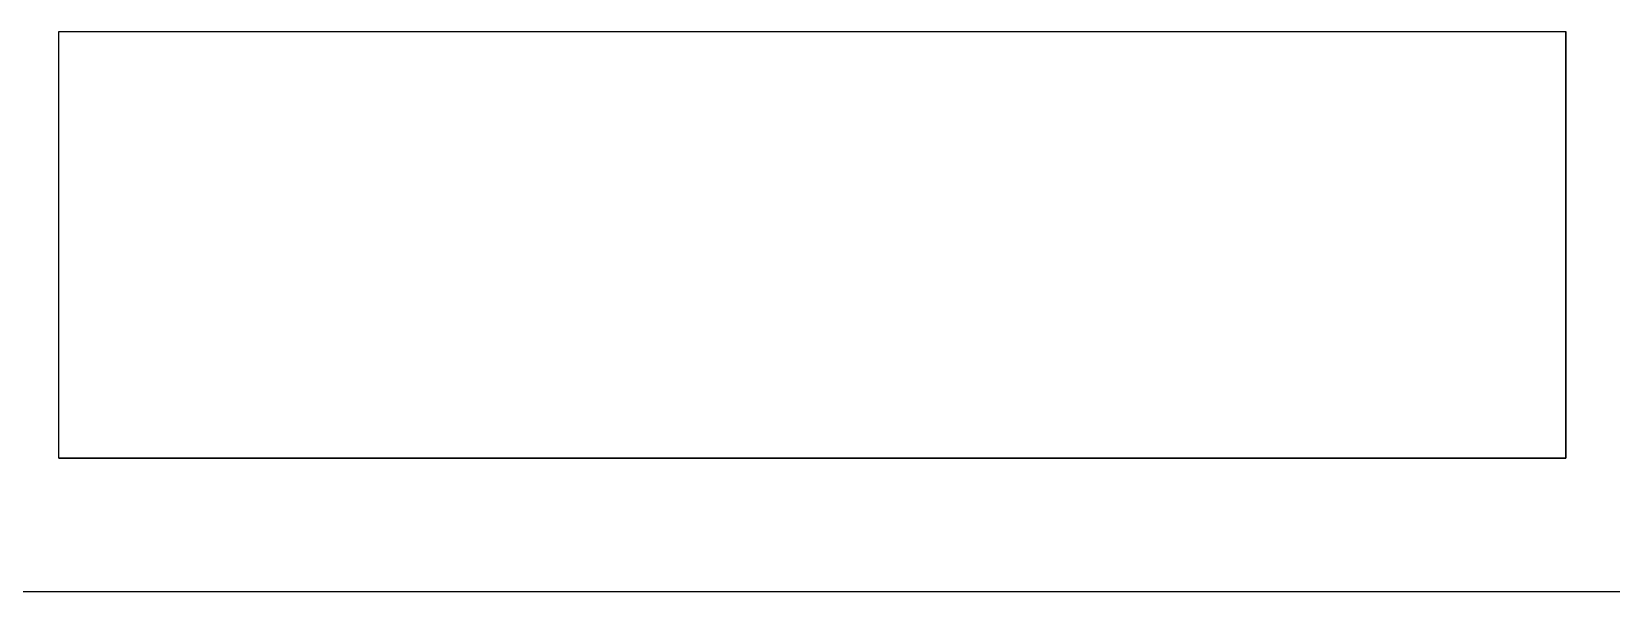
# Model space of a CAD drawing. Header units: millimetres. Extents: x 34 to 162, y 52 to 98.
# Drawn here: x 65.93 to 110.68, y 52.31 to 68.17 of the extents above; entities that cross this region are included whole.
import ezdxf

# ---------------------------------------------------------------- set-up
doc = ezdxf.new("R2010")
doc.units = ezdxf.units.MM
doc.layers.add('Mechanical1', color=6, linetype='Continuous')
doc.layers.add('MultiLayer', color=9, linetype='Continuous')

msp = doc.modelspace()

# ---------------------------------------------------------------- linework, layer by layer
at = {"layer": 'Mechanical1'}
for points in [[(66.698, 56.086), (66.698, 68.166)], [(66.698, 68.166), (109.398, 68.166)], [(66.698, 68.166), (66.698, 68.166)], [(109.398, 56.086), (109.398, 68.166)], [(109.398, 68.166), (109.398, 68.166)], [(66.698, 56.086), (109.398, 56.086)], [(33.962, 52.308), (162.362, 52.308)]]:
    msp.add_lwpolyline(points, dxfattribs=at)
for points in [[(66.698, 68.166, 1), (66.698, 68.166, 1)], [(66.698, 68.166, 1), (66.698, 68.166, 1)], [(66.698, 68.166, 1), (66.698, 68.166, 1)], [(66.698, 68.166, 1), (66.698, 68.166, 1)], [(109.398, 68.166, 1), (109.398, 68.166, 1)], [(109.398, 68.166, 1), (109.398, 68.166, 1)], [(109.398, 68.166, 1), (109.398, 68.166, 1)], [(109.398, 68.166, 1), (109.398, 68.166, 1)], [(66.698, 56.086, 1), (66.698, 56.086, 1)], [(66.698, 56.086, 1), (66.698, 56.086, 1)], [(109.398, 56.086, 1), (109.398, 56.086, 1)], [(109.398, 56.086, 1), (109.398, 56.086, 1)]]:
    msp.add_lwpolyline(points, format="xyb", close=True, dxfattribs=at)
at = {"layer": 'MultiLayer'}
for p, q in [((66.698, 56.086), (66.698, 68.166)), ((66.698, 68.166), (109.398, 68.166)), ((109.398, 68.166), (109.398, 68.166)), ((109.398, 68.166), (109.398, 56.086)), ((109.398, 56.086), (66.698, 56.086))]:
    msp.add_line(p, q, dxfattribs=at)

doc.saveas('drawing.dxf')
